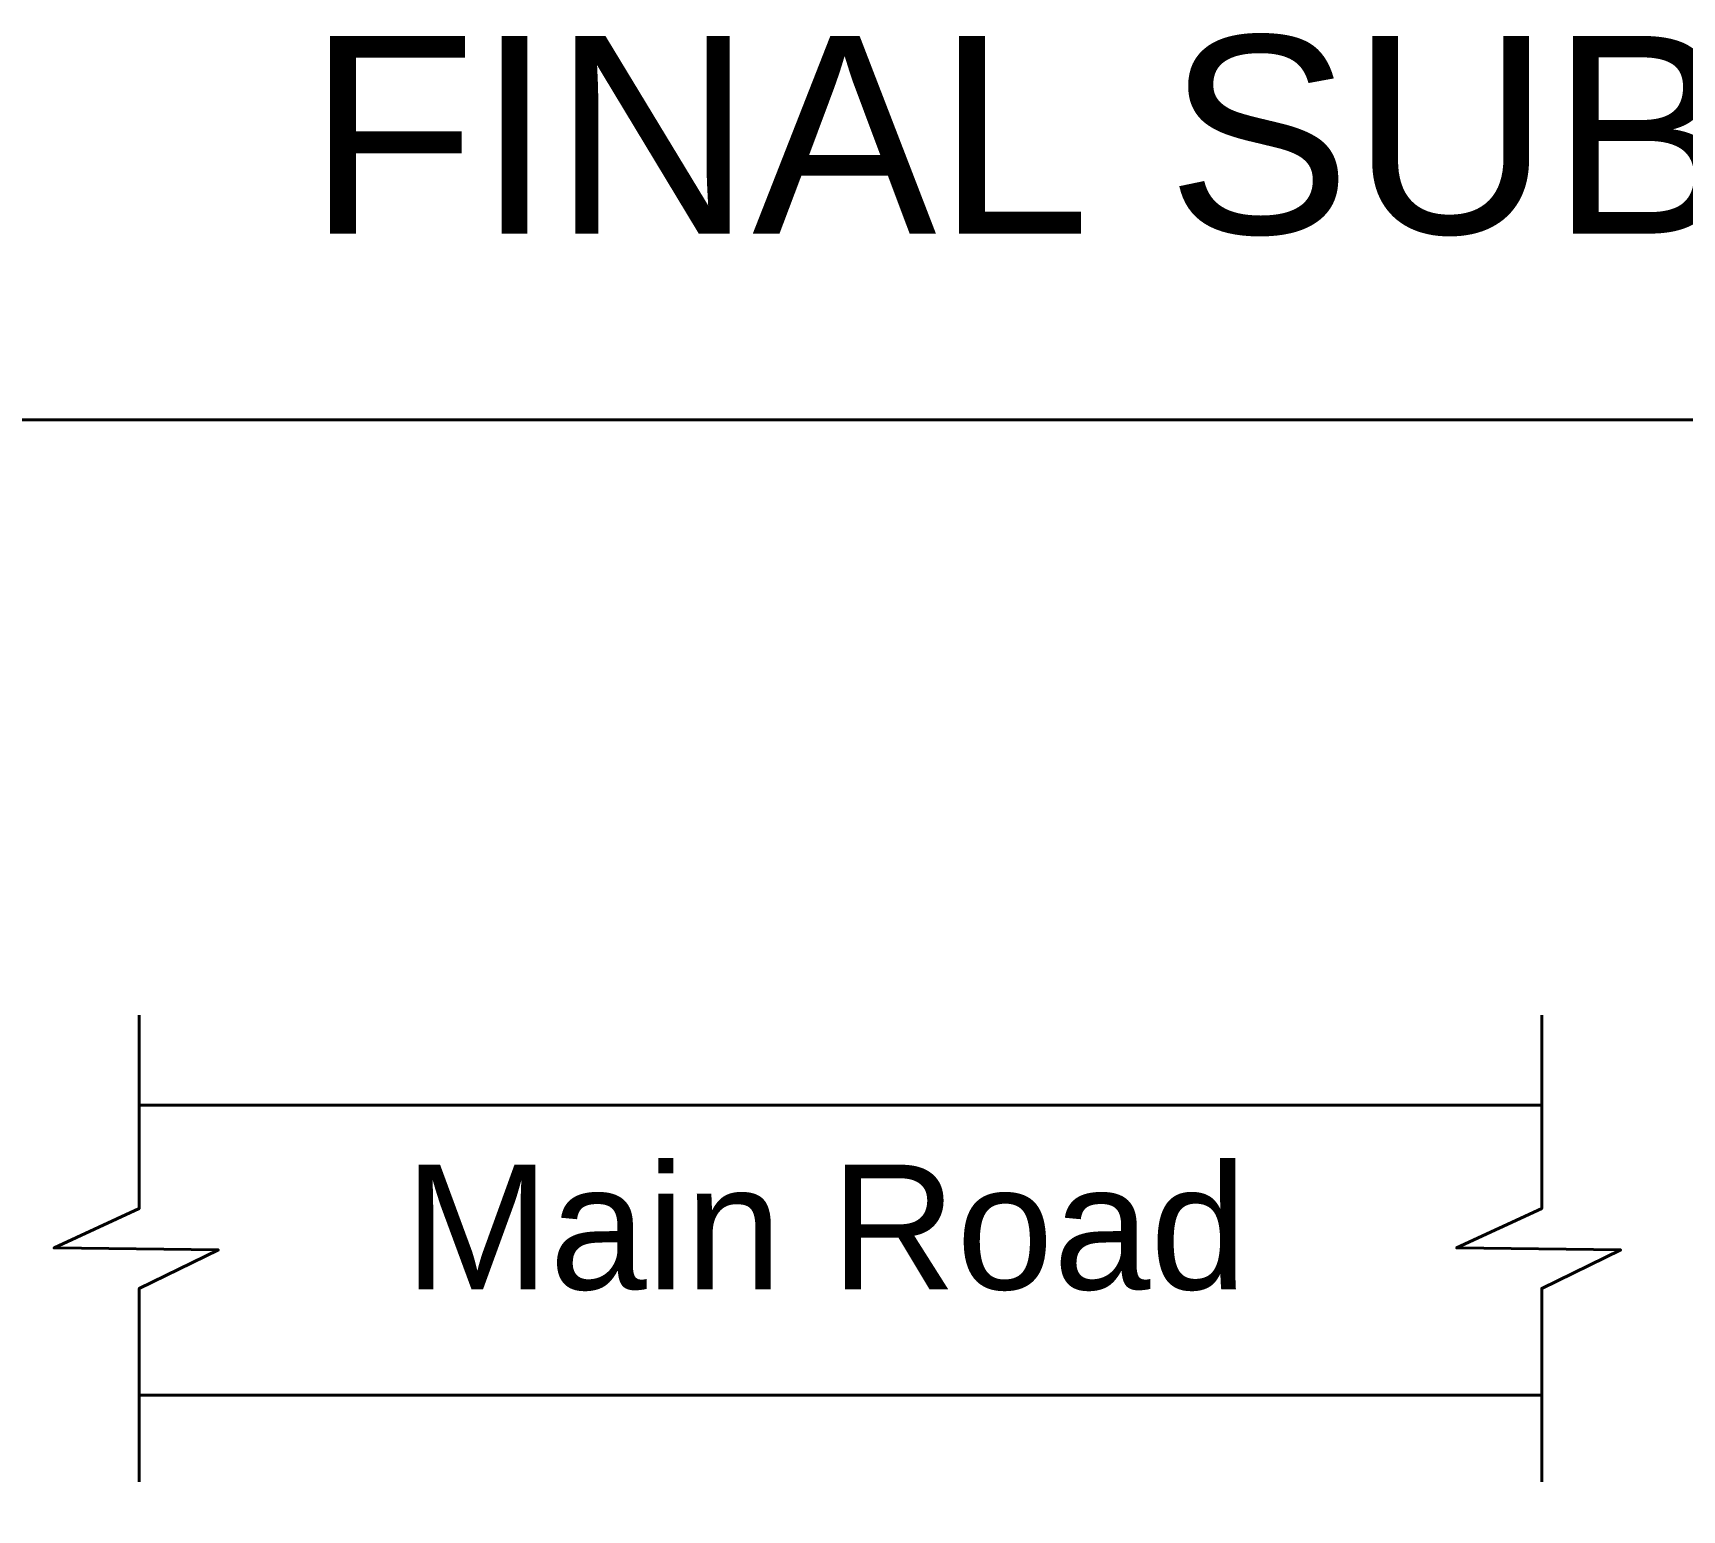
# Model space of a CAD drawing. Header units: inches. Extents: x -6918 to 21732, y -6368 to 1797.
# Drawn here: x 19237 to 20030, y -3743 to -3033 of the extents above; entities that cross this region are included whole.
import ezdxf

# ---------------------------------------------------------------- set-up
doc = ezdxf.new("R2010")
doc.units = ezdxf.units.IN
doc.header["$MEASUREMENT"] = 0
doc.layers.add('LINE', color=250, linetype='Continuous', lineweight=15)
doc.layers.add('Raling', color=1, linetype='Continuous', lineweight=15)
doc.styles.get("Standard").update_dxf_attribs({"font": 'arial.ttf'})

msp = doc.modelspace()

# ---------------------------------------------------------------- linework, layer by layer
at = {"layer": 'LINE', "color": 251, "linetype": 'ByBlock', "lineweight": 40, "true_color": 0x67696c}
for p, q in [((19287.94, -3548.35), (19962.44, -3548.35)), ((19287.94, -3687.85), (19962.44, -3687.85))]:
    msp.add_line(p, q, dxfattribs=at)
at = {"layer": 'LINE', "color": 251, "linetype": 'Continuous', "lineweight": 40, "true_color": 0x67696c}
for points in [[(19287.94, -3729.53), (19287.94, -3636.53), (19325.94, -3618.03), (19246.94, -3617.03), (19287.94, -3598.03), (19287.94, -3505.17)], [(19962.44, -3729.53), (19962.44, -3636.53), (20000.44, -3618.03), (19921.44, -3617.03), (19962.44, -3598.03), (19962.44, -3505.17)]]:
    msp.add_lwpolyline(points, dxfattribs=at)
at = {"layer": 'Raling', "color": 18, "lineweight": 40, "true_color": 0x000000}
msp.add_lwpolyline([(18225.1, -3218.72), (21731.94, -3218.72), (21731.94, -6176.56), (18225.1, -6176.56)], close=True, dxfattribs=at)

# ---------------------------------------------------------------- texts
at = {"layer": 'LINE', "color": 251, "linetype": 'ByBlock', "lineweight": 40, "true_color": 0x67696c, "insert": (19415.44, -3577.03), "char_height": 60, "attachment_point": 1}
msp.add_mtext_dynamic_manual_height_columns('Main Road', width=531.3343, gutter_width=60, heights=[102.88], dxfattribs=at)
at = {"layer": 'Raling', "color": 156, "lineweight": 40, "true_color": 0x004b69, "insert": (19368.79, -3034.13), "char_height": 95.0812, "attachment_point": 1}
msp.add_mtext_dynamic_manual_height_columns('FINAL SUBMISSION', width=2222.4495, gutter_width=5.73, heights=[479.31], dxfattribs=at)

doc.saveas('drawing.dxf')
